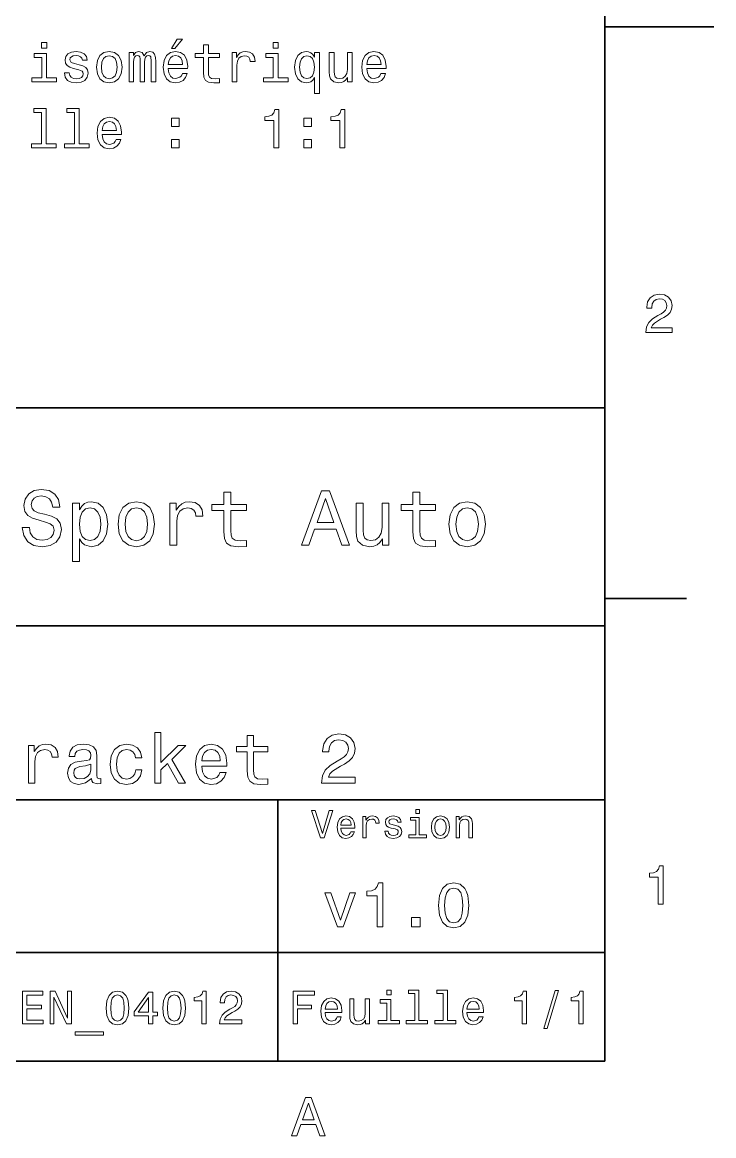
# Model space of a CAD drawing. Extents: x 0 to 297, y 0 to 210.
# Drawn here: x 233.5 to 297, y 3.2 to 105.4 of the extents above; entities that cross this region are included whole.
import ezdxf

# ---------------------------------------------------------------- set-up
doc = ezdxf.new("R2010")
doc.units = 0

msp = doc.modelspace()

# ---------------------------------------------------------------- linework, layer by layer
at = {"color": 7, "lineweight": 35}
for p, q in [((287, 10), (287, 200)), ((97, 70), (287, 70)), ((287, 70), (287, 10)), ((162, 50), (287, 50)), ((162, 34), (287, 34)), ((257, 10), (257, 34)), ((162, 20), (287, 20)), ((10, 10), (287, 10)), ((97, 10), (287, 10))]:
    msp.add_line(p, q, dxfattribs=at)
at = {"color": 7, "lineweight": 35, "ltscale": 0.25}
msp.add_line((287, 105), (297, 105), dxfattribs=at)
at = {"color": 7, "lineweight": 35, "ltscale": 0.1875}
msp.add_line((287, 52.5), (294.5, 52.5), dxfattribs=at)
at = {"color": 7, "lineweight": 13}
for points in [[(235.78569, 103.550598), (235.316666, 103.550598), (235.316666, 103.046272), (235.78569, 103.046272)], [(247.253998, 103.005928), (247.551544, 103.005928), (248.252548, 103.863274), (247.758316, 103.863274)], [(250.189148, 102.168755), (250.189148, 100.812126), (250.219406, 100.37336), (250.360626, 100.07077), (250.643036, 99.894257), (251.122147, 99.83374), (251.646637, 99.858955), (251.646637, 100.242241), (251.263351, 100.211975), (250.915375, 100.252327), (250.728775, 100.378403), (250.648087, 100.590218), (250.63295, 100.887772), (250.63295, 102.168755), (251.646637, 102.168755), (251.646637, 102.546989), (250.63295, 102.546989), (250.63295, 103.338783), (250.189148, 103.338783), (250.189148, 102.546989), (249.422577, 102.546989), (249.422577, 102.168755)], [(257.037842, 103.550598), (256.568817, 103.550598), (256.568817, 103.046272), (257.037842, 103.046272)], [(235.770554, 100.302757), (235.770554, 102.546989), (234.630798, 102.546989), (234.630798, 102.168755), (235.326752, 102.168755), (235.326752, 100.302757), (234.418976, 100.302757), (234.418976, 99.929558), (236.688431, 99.929558), (236.688431, 100.302757)], [(238.776321, 101.508087), (238.347656, 101.608955), (238.029922, 101.724945), (237.924011, 101.961975), (237.954285, 102.128403), (238.060181, 102.249443), (238.231659, 102.325089), (238.478775, 102.355347), (238.715805, 102.325089), (238.902405, 102.234314), (239.023438, 102.098145), (239.073883, 101.916588), (239.507599, 101.916588), (239.507599, 101.926674), (239.431946, 102.254486), (239.225174, 102.511688), (238.902405, 102.673073), (238.478775, 102.733589), (238.050095, 102.673073), (237.737427, 102.506645), (237.540741, 102.259529), (237.480209, 101.946846), (237.525604, 101.644257), (237.666809, 101.432442), (237.898804, 101.281143), (238.236694, 101.175232), (238.730942, 101.054199), (239.033524, 100.928116), (239.114227, 100.827255), (239.144485, 100.675957), (239.099091, 100.489357), (238.978058, 100.348145), (238.781372, 100.25737), (238.519119, 100.227112), (238.241745, 100.25737), (238.040009, 100.363274), (237.903839, 100.534744), (237.848373, 100.771774), (237.419693, 100.771774), (237.490295, 100.368317), (237.697067, 100.075813), (238.024887, 99.8993), (238.478775, 99.83374), (238.952835, 99.8993), (239.300812, 100.075813), (239.512634, 100.358231), (239.588287, 100.726387), (239.532806, 101.044113), (239.376465, 101.260971), (239.119263, 101.402184)], [(240.354858, 101.281143), (240.435547, 100.665871), (240.667542, 100.211975), (241.03569, 99.929558), (241.529922, 99.83374), (242.019119, 99.929558), (242.387268, 100.206932), (242.619263, 100.660828), (242.705002, 101.281143), (242.619263, 101.896416), (242.387268, 102.355347), (242.019119, 102.632729), (241.529922, 102.733589), (241.03569, 102.632729), (240.667542, 102.350304), (240.435547, 101.896416)], [(240.808746, 101.286186), (240.854126, 101.740074), (240.995346, 102.067886), (241.22229, 102.269615), (241.529922, 102.340218), (241.83252, 102.269615), (242.059464, 102.072929), (242.200684, 101.740074), (242.251114, 101.286186), (242.200684, 100.827255), (242.059464, 100.4944), (241.83252, 100.292671), (241.529922, 100.227112), (241.22229, 100.292671), (240.995346, 100.4944), (240.854126, 100.827255)], [(243.34549, 99.929558), (243.753998, 99.929558), (243.753998, 101.740074), (243.779205, 102.012413), (243.854858, 102.209099), (243.970856, 102.325089), (244.122147, 102.370483), (244.243179, 102.330132), (244.323883, 102.229271), (244.364227, 102.0578), (244.379349, 101.830856), (244.379349, 99.929558), (244.762634, 99.929558), (244.762634, 101.740074), (244.787857, 102.00737), (244.863495, 102.204056), (244.984543, 102.325089), (245.135834, 102.370483), (245.256866, 102.330132), (245.33757, 102.229271), (245.388, 101.830856), (245.388, 99.929558), (245.796494, 99.929558), (245.796494, 101.800598), (245.771286, 102.188927), (245.690582, 102.486473), (245.529205, 102.66803), (245.266968, 102.733589), (244.95932, 102.632729), (244.72229, 102.340218), (244.53569, 102.627686), (244.223007, 102.733589), (243.935547, 102.632729), (243.738861, 102.350304), (243.738861, 102.637772), (243.34549, 102.637772)], [(246.94635, 101.15506), (248.721573, 101.15506), (248.726608, 101.361832), (248.64592, 101.941803), (248.424011, 102.375526), (248.070999, 102.637772), (247.601974, 102.733589), (247.143036, 102.632729), (246.790009, 102.350304), (246.563065, 101.891373), (246.482376, 101.286186), (246.558029, 100.665871), (246.784973, 100.211975), (247.13295, 99.929558), (247.586838, 99.83374), (247.980209, 99.8993), (248.302979, 100.07077), (248.540009, 100.343102), (248.676178, 100.706215), (248.237427, 100.706215), (248.146637, 100.504486), (248.015518, 100.353188), (247.642319, 100.232155), (247.354858, 100.287628), (247.138, 100.464142), (246.99678, 100.751602), (246.94635, 101.139931)], [(246.94635, 101.528259), (247.001831, 101.876244), (247.138, 102.133446), (247.344772, 102.289787), (247.617096, 102.345261), (247.884399, 102.289787), (248.091171, 102.133446), (248.217255, 101.876244), (248.262634, 101.528259)], [(252.796494, 99.929558), (253.240295, 99.929558), (253.240295, 101.477829), (253.28569, 101.851028), (253.42186, 102.118317), (253.643753, 102.279701), (253.941315, 102.335175), (254.163208, 102.299873), (254.329636, 102.199013), (254.430496, 102.027542), (254.465805, 101.795555), (254.914642, 101.795555), (254.854126, 102.204056), (254.687714, 102.496559), (254.410324, 102.673073), (254.032089, 102.733589), (253.774887, 102.693245), (253.552979, 102.592384), (253.356293, 102.420914), (253.199951, 102.188927), (253.199951, 102.637772), (252.796494, 102.637772)], [(257.022705, 100.302757), (257.022705, 102.546989), (255.88295, 102.546989), (255.88295, 102.168755), (256.578918, 102.168755), (256.578918, 100.302757), (255.671143, 100.302757), (255.671143, 99.929558), (257.940582, 99.929558), (257.940582, 100.302757)], [(260.366394, 102.219185), (260.210022, 102.446129), (260.033539, 102.607513), (259.826752, 102.698288), (259.589722, 102.733589), (259.161041, 102.632729), (258.828186, 102.350304), (258.611328, 101.896416), (258.535675, 101.286186), (258.611328, 100.670914), (258.828186, 100.217018), (259.161041, 99.929558), (259.589722, 99.83374), (259.826752, 99.863998), (260.028473, 99.94973), (260.204987, 100.106071), (260.366394, 100.343102), (260.366394, 98.880569), (260.810181, 98.880569), (260.810181, 102.637772), (260.366394, 102.637772)], [(258.989563, 101.286186), (259.034973, 101.735031), (259.176178, 102.062843), (259.388, 102.264572), (259.665375, 102.335175), (259.957886, 102.264572), (260.179779, 102.067886), (260.310913, 101.740074), (260.361328, 101.286186), (260.310913, 100.827255), (260.179779, 100.499443), (259.957886, 100.297714), (259.665375, 100.232155), (259.388, 100.297714), (259.176178, 100.499443), (259.034973, 100.832298)], [(263.826019, 102.637772), (263.382233, 102.637772), (263.382233, 101.074371), (263.331787, 100.711258), (263.185547, 100.449013), (262.958588, 100.287628), (262.661041, 100.237198), (262.424011, 100.277542), (262.272705, 100.398575), (262.186981, 100.605347), (262.166809, 100.897858), (262.166809, 102.637772), (261.723022, 102.637772), (261.723022, 100.857513), (261.738129, 100.499443), (261.833954, 100.201889), (262.126465, 99.929558), (262.59549, 99.83374), (262.847656, 99.869041), (263.064514, 99.959816), (263.251099, 100.116158), (263.402405, 100.343102), (263.402405, 99.929558), (263.826019, 99.929558)], [(265.162476, 101.15506), (266.937714, 101.15506), (266.942749, 101.361832), (266.862061, 101.941803), (266.640137, 102.375526), (266.287109, 102.637772), (265.818115, 102.733589), (265.359161, 102.632729), (265.006134, 102.350304), (264.779205, 101.891373), (264.698517, 101.286186), (264.77417, 100.665871), (265.001099, 100.211975), (265.349091, 99.929558), (265.802979, 99.83374), (266.19635, 99.8993), (266.519104, 100.07077), (266.756134, 100.343102), (266.892303, 100.706215), (266.453552, 100.706215), (266.362762, 100.504486), (266.231659, 100.353188), (265.858459, 100.232155), (265.570984, 100.287628), (265.354126, 100.464142), (265.212921, 100.751602), (265.162476, 101.139931)], [(265.162476, 101.528259), (265.217957, 101.876244), (265.354126, 102.133446), (265.560913, 102.289787), (265.833252, 102.345261), (266.100525, 102.289787), (266.307312, 102.133446), (266.43338, 101.876244), (266.47876, 101.528259)], [(235.296494, 97.130569), (235.296494, 94.255928), (234.383667, 94.255928), (234.383667, 93.882729), (236.648087, 93.882729), (236.648087, 94.255928), (235.740295, 94.255928), (235.740295, 97.503769), (234.600525, 97.503769), (234.600525, 97.130569)], [(238.33252, 97.130569), (238.33252, 94.255928), (237.419693, 94.255928), (237.419693, 93.882729), (239.684113, 93.882729), (239.684113, 94.255928), (238.776321, 94.255928), (238.776321, 97.503769), (237.636551, 97.503769), (237.636551, 97.130569)], [(256.619263, 93.882729), (257.078186, 93.882729), (257.078186, 97.407944), (256.73526, 97.407944), (256.64447, 97.100311), (256.462921, 96.893539), (256.185547, 96.772499), (255.802261, 96.732155), (255.802261, 96.374084), (256.619263, 96.374084)], [(262.691315, 93.882729), (263.150238, 93.882729), (263.150238, 97.407944), (262.807312, 97.407944), (262.716522, 97.100311), (262.534973, 96.893539), (262.257599, 96.772499), (261.874298, 96.732155), (261.874298, 96.374084), (262.691315, 96.374084)], [(240.874313, 95.108231), (242.649521, 95.108231), (242.654572, 95.315002), (242.573883, 95.894974), (242.351974, 96.328697), (241.998947, 96.590942), (241.529922, 96.68676), (241.070999, 96.585899), (240.717972, 96.303474), (240.491028, 95.844543), (240.410324, 95.239357), (240.485977, 94.619041), (240.712921, 94.165146), (241.060913, 93.882729), (241.514801, 93.786911), (241.908173, 93.85247), (242.230942, 94.023941), (242.467972, 94.296272), (242.604126, 94.659386), (242.165375, 94.659386), (242.0746, 94.457657), (241.943466, 94.306358), (241.570267, 94.185326), (241.282806, 94.240799), (241.065948, 94.417313), (240.924744, 94.704773), (240.874313, 95.093102)], [(240.874313, 95.48143), (240.929779, 95.829414), (241.065948, 96.086617), (241.27272, 96.242958), (241.545059, 96.298431), (241.812347, 96.242958), (242.019119, 96.086617), (242.145203, 95.829414), (242.190582, 95.48143)], [(247.253998, 95.8395), (247.949951, 95.8395), (247.949951, 96.590942), (247.253998, 96.590942)], [(259.398071, 95.8395), (260.094055, 95.8395), (260.094055, 96.590942), (259.398071, 96.590942)], [(247.253998, 93.882729), (247.949951, 93.882729), (247.949951, 94.634171), (247.253998, 94.634171)], [(259.398071, 93.882729), (260.094055, 93.882729), (260.094055, 94.634171), (259.398071, 94.634171)], [(290.76947, 76.916786), (293.175079, 76.916786), (293.175079, 77.350502), (291.273773, 77.350502), (291.3797, 77.587532), (291.561249, 77.784218), (292.121033, 78.142288), (292.418579, 78.293587), (292.751434, 78.510445), (292.988464, 78.762604), (293.124634, 79.060158), (293.175079, 79.398056), (293.089355, 79.821686), (292.852325, 80.154541), (292.489197, 80.366356), (292.020172, 80.442001), (291.536041, 80.35627), (291.167877, 80.119232), (290.930847, 79.740997), (290.850159, 79.241714), (290.850159, 79.171112), (291.309082, 79.171112), (291.309082, 79.211456), (291.354462, 79.554398), (291.490631, 79.806557), (291.707489, 79.967941), (291.994965, 80.023415), (292.287476, 79.972984), (292.504333, 79.846901), (292.645538, 79.650215), (292.695984, 79.403099), (292.660675, 79.171112), (292.56485, 78.974426), (292.403473, 78.802956), (292.181549, 78.651657), (291.884003, 78.490273), (291.389771, 78.177589), (291.041779, 77.844742), (290.835022, 77.441284), (290.76947, 76.931915)], [(234.20462, 59.030979), (233.548996, 59.030979), (233.693085, 58.267288), (234.053314, 57.70533), (234.608078, 57.366714), (235.357361, 57.244236), (236.099426, 57.359509), (236.654175, 57.67651), (237.007202, 58.17363), (237.136902, 58.82925), (237.028824, 59.420029), (236.726227, 59.801872), (236.236313, 60.054031), (235.580704, 60.241352), (235.018738, 60.378242), (234.651306, 60.536743), (234.442368, 60.767288), (234.377533, 61.127522), (234.442368, 61.451729), (234.629684, 61.696686), (234.917877, 61.862389), (235.314133, 61.920029), (235.71759, 61.84798), (236.034592, 61.653458), (236.24353, 61.32925), (236.344391, 60.889767), (237, 60.889767), (237, 60.904179), (236.884735, 61.581409), (236.546112, 62.085732), (236.01297, 62.402737), (235.292511, 62.510807), (234.644104, 62.402737), (234.139771, 62.100143), (233.815567, 61.631844), (233.700287, 61.026657), (233.793961, 60.486309), (234.067734, 60.118874), (234.5, 59.873917), (235.09079, 59.6866), (235.674362, 59.520893), (236.113831, 59.362389), (236.380402, 59.131844), (236.47406, 58.757202), (236.387619, 58.375359), (236.164276, 58.087173), (235.825653, 57.907059), (235.386169, 57.849422), (234.896255, 57.928673), (234.521622, 58.159222), (234.283875, 58.533859)], [(259.175781, 57.381123), (259.838623, 57.381123), (260.364563, 58.850864), (262.360229, 58.850864), (262.886169, 57.381123), (263.563416, 57.381123), (261.733429, 62.388329), (260.998566, 62.388329)], [(238.786743, 60.652016), (238.786743, 61.25), (238.15274, 61.25), (238.15274, 55.882565), (238.786743, 55.882565), (238.786743, 57.971901), (239.010101, 57.633286), (239.262253, 57.409943), (239.896271, 57.244236), (240.50145, 57.381123), (240.976959, 57.791786), (241.286743, 58.440201), (241.402023, 59.319164), (241.286743, 60.190922), (240.976959, 60.839336), (240.50145, 61.242794), (239.896271, 61.386887), (239.550446, 61.343658), (239.255051, 61.206772), (239.002899, 60.976223)], [(242.338623, 59.311958), (242.453888, 58.432995), (242.785309, 57.78458), (243.311249, 57.381123), (244.017303, 57.244236), (244.716141, 57.381123), (245.242081, 57.777374), (245.573486, 58.425793), (245.695969, 59.311958), (245.573486, 60.190922), (245.242081, 60.846542), (244.716141, 61.242794), (244.017303, 61.386887), (243.311249, 61.242794), (242.785309, 60.839336), (242.453888, 60.190922)], [(247.100861, 57.381123), (247.734863, 57.381123), (247.734863, 59.592937), (247.799713, 60.12608), (247.994232, 60.507923), (248.311249, 60.738472), (248.736313, 60.817722), (249.053314, 60.767288), (249.291077, 60.623199), (249.435165, 60.378242), (249.485596, 60.046829), (250.126801, 60.046829), (250.040344, 60.630402), (249.802597, 61.048271), (249.406342, 61.30043), (248.865997, 61.386887), (248.498566, 61.32925), (248.181549, 61.185158), (247.900574, 60.940201), (247.677246, 60.608788), (247.677246, 61.25), (247.100861, 61.25)], [(252.05043, 60.579971), (252.05043, 58.64193), (252.093658, 58.015129), (252.29538, 57.582851), (252.698853, 57.330688), (253.383286, 57.244236), (254.132568, 57.280258), (254.132568, 57.827808), (253.585022, 57.78458), (253.087891, 57.842216), (252.82132, 58.022331), (252.706055, 58.324928), (252.684448, 58.75), (252.684448, 60.579971), (254.132568, 60.579971), (254.132568, 61.120316), (252.684448, 61.120316), (252.684448, 62.251438), (252.05043, 62.251438), (252.05043, 61.120316), (250.955322, 61.120316), (250.955322, 60.579971)], [(260.595093, 59.463257), (261.365997, 61.667866), (262.136902, 59.463257)], [(269.399109, 60.579971), (269.399109, 58.64193), (269.442352, 58.015129), (269.644073, 57.582851), (270.047546, 57.330688), (270.731995, 57.244236), (271.481262, 57.280258), (271.481262, 57.827808), (270.933716, 57.78458), (270.436584, 57.842216), (270.170013, 58.022331), (270.054749, 58.324928), (270.033142, 58.75), (270.033142, 60.579971), (271.481262, 60.579971), (271.481262, 61.120316), (270.033142, 61.120316), (270.033142, 62.251438), (269.399109, 62.251438), (269.399109, 61.120316), (268.304016, 61.120316), (268.304016, 60.579971)], [(272.698853, 59.311958), (272.814117, 58.432995), (273.145508, 57.78458), (273.671448, 57.381123), (274.377502, 57.244236), (275.076355, 57.381123), (275.602295, 57.777374), (275.933716, 58.425793), (276.056183, 59.311958), (275.933716, 60.190922), (275.602295, 60.846542), (275.076355, 61.242794), (274.377502, 61.386887), (273.671448, 61.242794), (273.145508, 60.839336), (272.814117, 60.190922)], [(239.788193, 57.8134), (239.363129, 57.907059), (239.053314, 58.195244), (238.858795, 58.663544), (238.793945, 59.319164), (238.858795, 59.967579), (239.053314, 60.435879), (239.363129, 60.716858), (239.788193, 60.817722), (240.177246, 60.716858), (240.48703, 60.428673), (240.681564, 59.960373), (240.753601, 59.319164), (240.681564, 58.67075), (240.48703, 58.195244), (240.177246, 57.907059)], [(242.98703, 59.319164), (243.05188, 59.967579), (243.253601, 60.435879), (243.57782, 60.72406), (244.017303, 60.824928), (244.449585, 60.72406), (244.773773, 60.443081), (244.97551, 59.967579), (245.047546, 59.319164), (244.97551, 58.663544), (244.773773, 58.188038), (244.449585, 57.899853), (244.017303, 57.806194), (243.57782, 57.899853), (243.253601, 58.188038), (243.05188, 58.663544)], [(267.194519, 61.25), (266.560516, 61.25), (266.560516, 59.016571), (266.488464, 58.497837), (266.279541, 58.123196), (265.955322, 57.892651), (265.530243, 57.820602), (265.19165, 57.878242), (264.975494, 58.051151), (264.853027, 58.346542), (264.824219, 58.764408), (264.824219, 61.25), (264.190186, 61.25), (264.190186, 58.706772), (264.211792, 58.195244), (264.348694, 57.770172), (264.766571, 57.381123), (265.436584, 57.244236), (265.796814, 57.294666), (266.106628, 57.424351), (266.373199, 57.647694), (266.589325, 57.971901), (266.589325, 57.381123), (267.194519, 57.381123)], [(273.34726, 59.319164), (273.412109, 59.967579), (273.613831, 60.435879), (273.938019, 60.72406), (274.377502, 60.824928), (274.809784, 60.72406), (275.134003, 60.443081), (275.335724, 59.967579), (275.407776, 59.319164), (275.335724, 58.663544), (275.134003, 58.188038), (274.809784, 57.899853), (274.377502, 57.806194), (273.938019, 57.899853), (273.613831, 58.188038), (273.412109, 58.663544)], [(245.70462, 35.530258), (246.275223, 35.530258), (246.275223, 36.755764), (246.871765, 37.332851), (247.896255, 35.530258), (248.538177, 35.530258), (247.260803, 37.728386), (248.570602, 39.012245), (247.850861, 39.012245), (246.275223, 37.443081), (246.275223, 40.185879), (245.70462, 40.185879)], [(254.198853, 38.409222), (254.198853, 36.664986), (254.237762, 36.100864), (254.419312, 35.711815), (254.782425, 35.484871), (255.398422, 35.407059), (256.072754, 35.43948), (256.072754, 35.932274), (255.579971, 35.893372), (255.132568, 35.945244), (254.892654, 36.107349), (254.78891, 36.379681), (254.769455, 36.762245), (254.769455, 38.409222), (256.072754, 38.409222), (256.072754, 38.895531), (254.769455, 38.895531), (254.769455, 39.913544), (254.198853, 39.913544), (254.198853, 38.895531), (253.213257, 38.895531), (253.213257, 38.409222)], [(261.000732, 35.530258), (264.093658, 35.530258), (264.093658, 36.087894), (261.649139, 36.087894), (261.785309, 36.392651), (262.018738, 36.645531), (262.738464, 37.105907), (263.121033, 37.30043), (263.549011, 37.57925), (263.85376, 37.903458), (264.028809, 38.286022), (264.093658, 38.720459), (263.983429, 39.265129), (263.67868, 39.693081), (263.211823, 39.965416), (262.608795, 40.062679), (261.986328, 39.95245), (261.51297, 39.647694), (261.208221, 39.161381), (261.104462, 38.519451), (261.104462, 38.428673), (261.694519, 38.428673), (261.694519, 38.480545), (261.752869, 38.921467), (261.927948, 39.245674), (262.206787, 39.453171), (262.576355, 39.524494), (262.952454, 39.459652), (263.231262, 39.29755), (263.412842, 39.044666), (263.477661, 38.726944), (263.432281, 38.428673), (263.309082, 38.175793), (263.101593, 37.95533), (262.816284, 37.760807), (262.433716, 37.553314), (261.798279, 37.151295), (261.350861, 36.723343), (261.085022, 36.204609), (261.000732, 35.549709)], [(234.130402, 35.530258), (234.701019, 35.530258), (234.701019, 37.520893), (234.759369, 38.000721), (234.934448, 38.344379), (235.219742, 38.551872), (235.60231, 38.623199), (235.887604, 38.577808), (236.101593, 38.448124), (236.231262, 38.227665), (236.276657, 37.929394), (236.853745, 37.929394), (236.77594, 38.454609), (236.561966, 38.830692), (236.205338, 39.057636), (235.719025, 39.135445), (235.388336, 39.083572), (235.103027, 38.953888), (234.850143, 38.733429), (234.649139, 38.435158), (234.649139, 39.012245), (234.130402, 39.012245)], [(239.888336, 35.98415), (239.888336, 35.964695), (239.920746, 35.744236), (240.018005, 35.588615), (240.426514, 35.465416), (240.744232, 35.517288), (240.744232, 35.958214), (240.608063, 35.938759), (240.426514, 36.023052), (240.394089, 36.282421), (240.394089, 38.085014), (240.316284, 38.545387), (240.08934, 38.869595), (239.693802, 39.064121), (239.136169, 39.135445), (238.591492, 39.057636), (238.189484, 38.837173), (237.9366, 38.493515), (237.85231, 38.039623), (237.85231, 38.000721), (238.364563, 38.000721), (238.409943, 38.273052), (238.552597, 38.467579), (238.786026, 38.584293), (239.116714, 38.629681), (239.434448, 38.59726), (239.661377, 38.5), (239.797546, 38.331409), (239.842941, 38.09798), (239.817001, 37.825645), (239.713257, 37.68948), (239.453888, 37.624638), (238.96759, 37.572765), (238.409943, 37.456051), (238.014404, 37.248558), (237.780975, 36.924351), (237.709656, 36.444523), (237.774506, 36.016571), (237.97551, 35.698845), (238.299713, 35.497837), (238.747116, 35.426514), (239.350143, 35.562679)], [(243.940918, 37.858067), (244.505035, 37.858067), (244.388336, 38.376801), (244.109512, 38.785301), (243.675079, 39.038185), (243.110962, 39.135445), (242.48848, 39.005764), (242.015137, 38.642651), (241.716858, 38.052593), (241.613113, 37.261528), (241.710373, 36.476944), (242.002167, 35.893372), (242.46254, 35.530258), (243.091492, 35.407059), (243.649139, 35.504322), (244.083572, 35.776657), (244.381851, 36.204609), (244.511536, 36.775215), (243.966858, 36.775215), (243.869598, 36.412102), (243.688049, 36.139767), (243.42868, 35.97118), (243.110962, 35.919308), (242.715424, 36.003601), (242.430115, 36.262966), (242.255035, 36.684437), (242.196686, 37.280979), (242.255035, 37.864552), (242.4366, 38.286022), (242.728394, 38.545387), (243.110962, 38.636166), (243.44812, 38.577808), (243.701019, 38.428673), (243.869598, 38.182274)], [(250.029541, 37.105907), (252.311951, 37.105907), (252.318451, 37.371758), (252.214691, 38.117435), (251.929398, 38.675072), (251.475494, 39.012245), (250.872482, 39.135445), (250.282425, 39.005764), (249.828522, 38.642651), (249.536743, 38.052593), (249.432999, 37.274494), (249.530258, 36.476944), (249.822052, 35.893372), (250.269455, 35.530258), (250.853027, 35.407059), (251.358795, 35.491352), (251.773773, 35.711815), (252.078522, 36.061958), (252.253601, 36.528816), (251.689484, 36.528816), (251.572769, 36.269451), (251.404175, 36.074928), (250.924347, 35.919308), (250.554749, 35.990631), (250.27594, 36.217579), (250.094376, 36.587173), (250.029541, 37.086452)], [(250.029541, 37.585735), (250.100861, 38.033138), (250.27594, 38.363831), (250.541779, 38.564842), (250.891937, 38.636166), (251.235596, 38.564842), (251.501434, 38.363831), (251.663544, 38.033138), (251.721893, 37.585735)], [(239.823486, 36.749279), (239.745682, 36.412102), (239.538177, 36.152737), (239.226944, 35.98415), (238.844391, 35.925793), (238.597992, 35.958214), (238.422913, 36.061958), (238.312683, 36.243515), (238.280258, 36.496395), (238.306198, 36.723343), (238.409943, 36.885445), (238.824921, 37.067001), (239.350143, 37.14481), (239.823486, 37.30043)], [(261.71109, 33.03458), (261.08429, 30.905619), (260.439484, 33.03458), (260.09726, 33.03458), (260.904175, 30.530979), (261.264404, 30.530979), (262.053314, 33.03458)], [(269.992798, 33.117435), (269.657776, 33.117435), (269.657776, 32.757202), (269.992798, 32.757202)], [(262.784576, 31.40634), (264.052582, 31.40634), (264.056183, 31.554033), (263.998566, 31.9683), (263.840057, 32.278099), (263.587891, 32.465416), (263.252869, 32.533859), (262.925079, 32.461815), (262.672913, 32.260086), (262.510803, 31.932276), (262.453156, 31.5), (262.507202, 31.056915), (262.669312, 30.732708), (262.917877, 30.530979), (263.242065, 30.462536), (263.523041, 30.509365), (263.753601, 30.631844), (263.922913, 30.826368), (264.020172, 31.085733), (263.706787, 31.085733), (263.641937, 30.941643), (263.548279, 30.833572), (263.281708, 30.747118), (263.076355, 30.786743), (262.921478, 30.912823), (262.820618, 31.118155), (262.784576, 31.395533)], [(262.784576, 31.672911), (262.824219, 31.921469), (262.921478, 32.105186), (263.069153, 32.216858), (263.263702, 32.256485), (263.45462, 32.216858), (263.602295, 32.105186), (263.692352, 31.921469), (263.724792, 31.672911)], [(264.794678, 30.530979), (265.111664, 30.530979), (265.111664, 31.636887), (265.144104, 31.903458), (265.241364, 32.094379), (265.399841, 32.209652), (265.612396, 32.249279), (265.770905, 32.224064), (265.889771, 32.152016), (265.961823, 32.029537), (265.98703, 31.863832), (266.307648, 31.863832), (266.264404, 32.155621), (266.145538, 32.364552), (265.947418, 32.490635), (265.677246, 32.533859), (265.49353, 32.505043), (265.335022, 32.432995), (265.194519, 32.310516), (265.082855, 32.144814), (265.082855, 32.465416), (264.794678, 32.465416)], [(267.791779, 31.658501), (267.485596, 31.730547), (267.258636, 31.8134), (267.182983, 31.982708), (267.20462, 32.101585), (267.280273, 32.188038), (267.40274, 32.242073), (267.579254, 32.263687), (267.748566, 32.242073), (267.881836, 32.177231), (267.968292, 32.079971), (268.004333, 31.950287), (268.314117, 31.950287), (268.314117, 31.957493), (268.260101, 32.191643), (268.112396, 32.375359), (267.881836, 32.490635), (267.579254, 32.533859), (267.273041, 32.490635), (267.049713, 32.371758), (266.90921, 32.195244), (266.865997, 31.971901), (266.898407, 31.755764), (266.999268, 31.604465), (267.164978, 31.496397), (267.406342, 31.420748), (267.759369, 31.334293), (267.975494, 31.244236), (268.033142, 31.17219), (268.054749, 31.064121), (268.022339, 30.930836), (267.935883, 30.829971), (267.79538, 30.765129), (267.608063, 30.743515), (267.409943, 30.765129), (267.265839, 30.840778), (267.168579, 30.963255), (267.128967, 31.132565), (266.822754, 31.132565), (266.873199, 30.844379), (267.020905, 30.635447), (267.255035, 30.509365), (267.579254, 30.462536), (267.917877, 30.509365), (268.166412, 30.635447), (268.317719, 30.837175), (268.371765, 31.100143), (268.332123, 31.327089), (268.220459, 31.481987), (268.036743, 31.582851)], [(269.981995, 30.79755), (269.981995, 32.400574), (269.167877, 32.400574), (269.167877, 32.130402), (269.664978, 32.130402), (269.664978, 30.79755), (269.016571, 30.79755), (269.016571, 30.530979), (270.637604, 30.530979), (270.637604, 30.79755)], [(271.087891, 31.496397), (271.145538, 31.056915), (271.311249, 30.732708), (271.574219, 30.530979), (271.927246, 30.462536), (272.276672, 30.530979), (272.539612, 30.729107), (272.705322, 31.053314), (272.766571, 31.496397), (272.705322, 31.935879), (272.539612, 32.263687), (272.276672, 32.461815), (271.927246, 32.533859), (271.574219, 32.461815), (271.311249, 32.260086), (271.145538, 31.935879)], [(271.412109, 31.5), (271.444519, 31.824207), (271.54538, 32.058357), (271.707489, 32.20245), (271.927246, 32.25288), (272.143372, 32.20245), (272.305481, 32.061958), (272.406342, 31.824207), (272.442352, 31.5), (272.406342, 31.17219), (272.305481, 30.934437), (272.143372, 30.790344), (271.927246, 30.743515), (271.707489, 30.790344), (271.54538, 30.934437), (271.444519, 31.17219)], [(273.350159, 30.530979), (273.667145, 30.530979), (273.667145, 31.647694), (273.699554, 31.903458), (273.804047, 32.090778), (273.966125, 32.206051), (274.182281, 32.249279), (274.355194, 32.213257), (274.463257, 32.115993), (274.517303, 31.95389), (274.535309, 31.737751), (274.535309, 30.530979), (274.852295, 30.530979), (274.852295, 31.802593), (274.837891, 32.058357), (274.773041, 32.270893), (274.560516, 32.465416), (274.229095, 32.533859), (274.04538, 32.508644), (273.890503, 32.440201), (273.757202, 32.324928), (273.65274, 32.170029), (273.65274, 32.465416), (273.350159, 32.465416)], [(291.909241, 24.416786), (292.368164, 24.416786), (292.368164, 27.942001), (292.025208, 27.942001), (291.934448, 27.634365), (291.752899, 27.427593), (291.475525, 27.306557), (291.092224, 27.266211), (291.092224, 26.90814), (291.909241, 26.90814)], [(266.100861, 22.360231), (266.625366, 22.360231), (266.625366, 26.38905), (266.233429, 26.38905), (266.129669, 26.037464), (265.92218, 25.801153), (265.605194, 25.662825), (265.167145, 25.616714), (265.167145, 25.207493), (266.100861, 25.207493)], [(271.755035, 24.314121), (271.841492, 23.409224), (272.112396, 22.763689), (272.544678, 22.371759), (273.144104, 22.244957), (273.737762, 22.371759), (274.170044, 22.763689), (274.43515, 23.409224), (274.527374, 24.314121), (274.43515, 25.213257), (274.325653, 25.570606), (274.170044, 25.864553), (273.737762, 26.256485), (273.144104, 26.38905), (272.544678, 26.256485), (272.112396, 25.858791), (271.841492, 25.213257)], [(272.30835, 24.314121), (272.354462, 25.011528), (272.498566, 25.51297), (272.757935, 25.806917), (273.144104, 25.910664), (273.524506, 25.806917), (273.783875, 25.51297), (273.927948, 25.011528), (273.97406, 24.314121), (273.927948, 23.610952), (273.783875, 23.10951), (273.524506, 22.815563), (273.144104, 22.717581), (272.757935, 22.815563), (272.498566, 23.10951), (272.354462, 23.610952)], [(262.469727, 22.360231), (263.005768, 22.360231), (264.135437, 25.455332), (263.610962, 25.455332), (262.740631, 22.959656), (261.853027, 25.455332), (261.322754, 25.455332)], [(269.276672, 22.360231), (270.072052, 22.360231), (270.072052, 23.219021), (269.276672, 23.219021)], [(233.574921, 13.428675), (235.476944, 13.428675), (235.476944, 13.791787), (233.97261, 13.791787), (233.97261, 14.807637), (235.312668, 14.807637), (235.312668, 15.166427), (233.97261, 15.166427), (233.97261, 16.065563), (235.442352, 16.065563), (235.442352, 16.428675), (233.574921, 16.428675)], [(236.099411, 13.428675), (236.458206, 13.428675), (236.458206, 15.888329), (237.608063, 13.428675), (238.070602, 13.428675), (238.070602, 16.428675), (237.707489, 16.428675), (237.707489, 13.969021), (236.570602, 16.428675), (236.099411, 16.428675)], [(241.247833, 14.894093), (241.312668, 14.215418), (241.515839, 13.731268), (241.840057, 13.43732), (242.289612, 13.342219), (242.734863, 13.43732), (243.059067, 13.731268), (243.257919, 14.215418), (243.327087, 14.894093), (243.257919, 15.568444), (243.175781, 15.836456), (243.059067, 16.056917), (242.734863, 16.350864), (242.289612, 16.450289), (241.840057, 16.350864), (241.515839, 16.052593), (241.312668, 15.568444)], [(245.129669, 13.428675), (245.518723, 13.428675), (245.518723, 14.172191), (245.946686, 14.172191), (245.946686, 14.518012), (245.518723, 14.518012), (245.518723, 16.363834), (245.125351, 16.363834), (243.811234, 14.552594), (243.811234, 14.172191), (245.129669, 14.172191)], [(246.452438, 14.894093), (246.517288, 14.215418), (246.720459, 13.731268), (247.044662, 13.43732), (247.494232, 13.342219), (247.939468, 13.43732), (248.263687, 13.731268), (248.462524, 14.215418), (248.531693, 14.894093), (248.462524, 15.568444), (248.380402, 15.836456), (248.263687, 16.056917), (247.939468, 16.350864), (247.494232, 16.450289), (247.044662, 16.350864), (246.720459, 16.052593), (246.517288, 15.568444)], [(250.018723, 13.428675), (250.412094, 13.428675), (250.412094, 16.450289), (250.118149, 16.450289), (250.040344, 16.1866), (249.88472, 16.009367), (249.646973, 15.905621), (249.318436, 15.871038), (249.318436, 15.564121), (250.018723, 15.564121)], [(251.644089, 13.428675), (253.706039, 13.428675), (253.706039, 13.800432), (252.076355, 13.800432), (252.167145, 14.003603), (252.322754, 14.172191), (252.802582, 14.479107), (253.057632, 14.60879), (253.342926, 14.794669), (253.546097, 15.010807), (253.662811, 15.26585), (253.706039, 15.555476), (253.632553, 15.918589), (253.429382, 16.203892), (253.118149, 16.385447), (252.716125, 16.450289), (252.301147, 16.376802), (251.98558, 16.173632), (251.78241, 15.849424), (251.713257, 15.421471), (251.713257, 15.360951), (252.106628, 15.360951), (252.106628, 15.395534), (252.145523, 15.689482), (252.262238, 15.905621), (252.44812, 16.043949), (252.694519, 16.091499), (252.945236, 16.048271), (253.131119, 15.940203), (253.252151, 15.771614), (253.29538, 15.559799), (253.265121, 15.360951), (253.182983, 15.192364), (253.044662, 15.045389), (252.854462, 14.915707), (252.599411, 14.777378), (252.175781, 14.509366), (251.877518, 14.224064), (251.700287, 13.878242), (251.644089, 13.441643)], [(258.414978, 13.428675), (258.817017, 13.428675), (258.817017, 14.807637), (260.079254, 14.807637), (260.079254, 15.166427), (258.817017, 15.166427), (258.817017, 16.065563), (260.368866, 16.065563), (260.368866, 16.428675), (258.414978, 16.428675)], [(267.389038, 16.532421), (266.98703, 16.532421), (266.98703, 16.100145), (267.389038, 16.100145)], [(269.572052, 16.212536), (269.572052, 13.748559), (268.789612, 13.748559), (268.789612, 13.428675), (270.73056, 13.428675), (270.73056, 13.748559), (269.952454, 13.748559), (269.952454, 16.532421), (268.975494, 16.532421), (268.975494, 16.212536)], [(272.174347, 16.212536), (272.174347, 13.748559), (271.391937, 13.748559), (271.391937, 13.428675), (273.332855, 13.428675), (273.332855, 13.748559), (272.554749, 13.748559), (272.554749, 16.532421), (271.57782, 16.532421), (271.57782, 16.212536)], [(279.416443, 13.428675), (279.809814, 13.428675), (279.809814, 16.450289), (279.515839, 16.450289), (279.438049, 16.1866), (279.28241, 16.009367), (279.044678, 15.905621), (278.716125, 15.871038), (278.716125, 15.564121), (279.416443, 15.564121)], [(281.42218, 13.026657), (281.720459, 13.026657), (282.766571, 16.510807), (282.463989, 16.510807)], [(284.621033, 13.428675), (285.014404, 13.428675), (285.014404, 16.450289), (284.720459, 16.450289), (284.642639, 16.1866), (284.48703, 16.009367), (284.249268, 15.905621), (283.920746, 15.871038), (283.920746, 15.564121), (284.621033, 15.564121)], [(241.662811, 14.894093), (241.697403, 15.417148), (241.805466, 15.793228), (242, 16.013689), (242.289612, 16.091499), (242.574921, 16.013689), (242.76944, 15.793228), (242.877518, 15.417148), (242.912094, 14.894093), (242.877518, 14.366715), (242.76944, 13.990634), (242.574921, 13.770173), (242.289612, 13.696686), (242, 13.770173), (241.805466, 13.990634), (241.697403, 14.366715)], [(244.174347, 14.518012), (245.129669, 15.862392), (245.129669, 14.518012)], [(246.867432, 14.894093), (246.902008, 15.417148), (247.010086, 15.793228), (247.204605, 16.013689), (247.494232, 16.091499), (247.779526, 16.013689), (247.97406, 15.793228), (248.082123, 15.417148), (248.116714, 14.894093), (248.082123, 14.366715), (247.97406, 13.990634), (247.779526, 13.770173), (247.494232, 13.696686), (247.204605, 13.770173), (247.010086, 13.990634), (246.902008, 14.366715)], [(261.341492, 14.479107), (262.863098, 14.479107), (262.867432, 14.656341), (262.798279, 15.153459), (262.608063, 15.525217), (262.305481, 15.75), (261.903473, 15.832133), (261.510101, 15.745678), (261.207489, 15.503603), (261.01297, 15.110231), (260.943817, 14.591499), (261.008636, 14.059798), (261.203156, 13.67075), (261.501434, 13.428675), (261.890503, 13.346542), (262.227661, 13.402739), (262.504333, 13.549712), (262.707489, 13.783141), (262.824219, 14.09438), (262.44812, 14.09438), (262.370331, 13.92147), (262.257935, 13.791787), (261.938049, 13.688041), (261.69165, 13.735591), (261.505768, 13.886888), (261.384735, 14.133286), (261.341492, 14.466139)], [(261.341492, 14.798992), (261.389038, 15.097262), (261.505768, 15.317724), (261.682983, 15.45173), (261.916412, 15.49928), (262.145538, 15.45173), (262.322754, 15.317724), (262.430847, 15.097262), (262.469727, 14.798992)], [(265.400574, 15.75), (265.020172, 15.75), (265.020172, 14.409943), (264.976959, 14.098703), (264.851593, 13.873919), (264.657074, 13.735591), (264.402008, 13.692364), (264.198853, 13.726946), (264.069153, 13.830692), (263.995667, 14.007925), (263.978394, 14.258646), (263.978394, 15.75), (263.597992, 15.75), (263.597992, 14.224064), (263.610962, 13.917148), (263.693085, 13.662104), (263.943817, 13.428675), (264.345825, 13.346542), (264.561951, 13.376801), (264.747833, 13.454611), (264.907776, 13.588617), (265.037476, 13.783141), (265.037476, 13.428675), (265.400574, 13.428675)], [(267.376068, 13.748559), (267.376068, 15.672191), (266.399139, 15.672191), (266.399139, 15.347983), (266.995667, 15.347983), (266.995667, 13.748559), (266.21759, 13.748559), (266.21759, 13.428675), (268.162811, 13.428675), (268.162811, 13.748559)], [(274.353027, 14.479107), (275.874634, 14.479107), (275.878967, 14.656341), (275.809814, 15.153459), (275.619598, 15.525217), (275.317017, 15.75), (274.914978, 15.832133), (274.521606, 15.745678), (274.219025, 15.503603), (274.024506, 15.110231), (273.955322, 14.591499), (274.020172, 14.059798), (274.214691, 13.67075), (274.51297, 13.428675), (274.902008, 13.346542), (275.239197, 13.402739), (275.515839, 13.549712), (275.719025, 13.783141), (275.835724, 14.09438), (275.459656, 14.09438), (275.381836, 13.92147), (275.26944, 13.791787), (274.949554, 13.688041), (274.703186, 13.735591), (274.517303, 13.886888), (274.39624, 14.133286), (274.353027, 14.466139)], [(274.353027, 14.798992), (274.400574, 15.097262), (274.517303, 15.317724), (274.694519, 15.45173), (274.927948, 15.49928), (275.157074, 15.45173), (275.33429, 15.317724), (275.442352, 15.097262), (275.481262, 14.798992)], [(238.386154, 12.711096), (238.386154, 12.408502), (240.988464, 12.408502), (240.988464, 12.711096)], [(258.266846, 3.166787), (258.730835, 3.166787), (259.098999, 4.195605), (260.495972, 4.195605), (260.864105, 3.166787), (261.338165, 3.166787), (260.05719, 6.67183), (259.542786, 6.67183)], [(259.260376, 4.624279), (259.799988, 6.167507), (260.33963, 4.624279)]]:
    msp.add_lwpolyline(points, close=True, dxfattribs=at)

doc.saveas('drawing.dxf')
